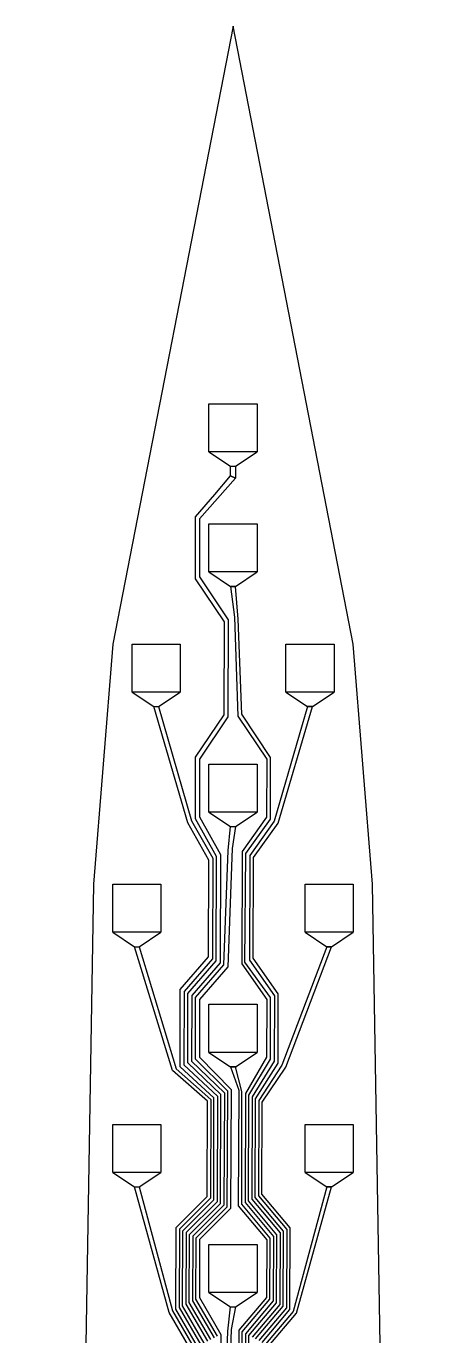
# Model space of a CAD drawing. Header units: inches. Extents: x 106592 to 209533, y 57057 to 74911.
# Drawn here: x 147996.9 to 148082.9, y 70844.1 to 71116.7 of the extents above; entities that cross this region are included whole.
import ezdxf

# ---------------------------------------------------------------- set-up
doc = ezdxf.new("R2010")
doc.units = ezdxf.units.IN
doc.header["$MEASUREMENT"] = 0
for name, color, linetype in [('metal', 221, 'Continuous'), ('nitride window', 40, 'Continuous'), ('profile', 140, 'Continuous')]:
    doc.layers.add(name, color=color, linetype=linetype)

msp = doc.modelspace()

# ---------------------------------------------------------------- linework, layer by layer
at = {"layer": 'metal'}
for points in [[(148034.95, 71038.14), (148044.95, 71038.14), (148044.95, 71028.14), (148034.95, 71028.14)], [(148044.95, 71028.14), (148034.95, 71028.14), (148039.45, 71025.14), (148040.45, 71025.14), (148044.95, 71028.14)], [(148039.45, 71025.14), (148040.45, 71025.14), (148040.45, 71022.64), (148039.45, 71023.14)], [(148034.95, 71013.14), (148044.95, 71013.14), (148044.95, 71003.14), (148034.95, 71003.14)], [(148044.95, 71003.14), (148034.95, 71003.14), (148039.45, 71000.14), (148040.45, 71000.14), (148044.95, 71003.14)], [(148018.95, 70988.14), (148028.95, 70988.14), (148028.95, 70978.14), (148018.95, 70978.14)], [(148050.95, 70988.14), (148060.95, 70988.14), (148060.95, 70978.14), (148050.95, 70978.14)], [(148028.95, 70978.14), (148018.95, 70978.14), (148023.45, 70975.14), (148024.45, 70975.14), (148028.95, 70978.14)], [(148060.95, 70978.14), (148050.95, 70978.14), (148055.45, 70975.14), (148056.45, 70975.14), (148060.95, 70978.14)], [(148034.95, 70963.14), (148044.95, 70963.14), (148044.95, 70953.14), (148034.95, 70953.14)], [(148044.95, 70953.14), (148034.95, 70953.14), (148039.45, 70950.14), (148040.45, 70950.14), (148044.95, 70953.14)], [(148014.95, 70938.14), (148024.95, 70938.14), (148024.95, 70928.14), (148014.95, 70928.14)], [(148054.95, 70938.14), (148064.95, 70938.14), (148064.95, 70928.14), (148054.95, 70928.14)], [(148024.95, 70928.14), (148014.95, 70928.14), (148019.45, 70925.14), (148020.45, 70925.14), (148024.95, 70928.14)], [(148064.95, 70928.14), (148054.95, 70928.14), (148059.45, 70925.14), (148060.45, 70925.14), (148064.95, 70928.14)], [(148034.95, 70913.14), (148044.95, 70913.14), (148044.95, 70903.14), (148034.95, 70903.14)], [(148044.95, 70903.14), (148034.95, 70903.14), (148039.45, 70900.14), (148040.45, 70900.14), (148044.95, 70903.14)], [(148014.95, 70888.14), (148024.95, 70888.14), (148024.95, 70878.14), (148014.95, 70878.14)], [(148054.95, 70888.14), (148064.95, 70888.14), (148064.95, 70878.14), (148054.95, 70878.14)], [(148024.95, 70878.14), (148014.95, 70878.14), (148019.45, 70875.14), (148020.45, 70875.14), (148024.95, 70878.14)], [(148064.95, 70878.14), (148054.95, 70878.14), (148059.45, 70875.14), (148060.45, 70875.14), (148064.95, 70878.14)], [(148034.95, 70863.14), (148044.95, 70863.14), (148044.95, 70853.14), (148034.95, 70853.14)], [(148044.95, 70853.14), (148034.95, 70853.14), (148039.45, 70850.14), (148040.45, 70850.14), (148044.95, 70853.14)]]:
    msp.add_lwpolyline(points, close=True, dxfattribs=at)
for points in [[(148035.35, 70843.34), (148030.85, 70851.09), (148030.88, 70865.25), (148037.35, 70871.7), (148037.45, 70894.39), (148030.55, 70900.94), (148030.58, 70915.41), (148036.46, 70922.16), (148036.55, 70943.94), (148032.15, 70951.74), (148032.17, 70964.58), (148038.08, 70973.4), (148038.15, 70992.74), (148032.15, 71001.74), (148032.17, 71014.58), (148036.2, 71019.23), (148039.45, 71023.14), (148040.45, 71022.64), (148032.96, 71014.17), (148032.95, 71002.14), (148038.95, 70993.14), (148038.87, 70972.99), (148032.96, 70964.17), (148032.95, 70952.14), (148037.35, 70944.34), (148037.25, 70921.75), (148031.37, 70914.99), (148031.35, 70901.34), (148038.15, 70894.74), (148038.05, 70871.34), (148031.57, 70864.89), (148031.55, 70851.44), (148036.05, 70843.69)], [(148043.15, 70822.24), (148043.24, 70844.22), (148049.02, 70851.03), (148049.05, 70865.19), (148043.15, 70872.24), (148043.24, 70894.22), (148047.73, 70901.7), (148047.75, 70914.54), (148042.43, 70921.94), (148042.64, 70944.53), (148047.73, 70951.7), (148047.75, 70964.54), (148041.75, 70973.54), (148041.02, 70993.29), (148040.45, 71000.14), (148040.45, 71000.14), (148039.45, 71000.14), (148040.23, 70993.7), (148040.95, 70973.14), (148046.95, 70964.14), (148046.93, 70952.11), (148041.85, 70944.94), (148041.75, 70921.54), (148046.95, 70914.14), (148046.93, 70902.11), (148042.54, 70894.58), (148042.45, 70871.89), (148048.35, 70864.84), (148048.32, 70851.39), (148042.54, 70844.58), (148042.45, 70821.89)], [(148033.95, 70842.64), (148029.45, 70850.39), (148029.49, 70865.97), (148035.96, 70872.42), (148035.96, 70893.65), (148028.95, 70900.14), (148028.99, 70916.23), (148034.87, 70922.99), (148034.95, 70943.14), (148030.55, 70950.94), (148023.45, 70975.14), (148023.45, 70975.14), (148024.45, 70975.14), (148031.35, 70951.34), (148035.75, 70943.54), (148035.66, 70922.58), (148029.79, 70915.82), (148029.75, 70900.54), (148036.75, 70894.04), (148036.66, 70872.06), (148030.18, 70865.61), (148030.15, 70850.74), (148034.65, 70842.99)], [(148044.63, 70843.5), (148050.4, 70850.31), (148050.45, 70865.89), (148044.55, 70872.94), (148044.63, 70893.5), (148049.31, 70900.87), (148049.35, 70915.34), (148044.15, 70922.74), (148044.23, 70943.7), (148049.31, 70950.87), (148056.45, 70975.14), (148056.45, 70975.14), (148055.45, 70975.14), (148048.52, 70951.29), (148043.44, 70944.12), (148043.35, 70922.34), (148048.55, 70914.94), (148048.52, 70901.29), (148043.93, 70893.86), (148043.85, 70872.59), (148049.75, 70865.54), (148049.71, 70850.67), (148043.93, 70843.86)], [(148036.75, 70844.04), (148032.25, 70851.79), (148032.27, 70864.53), (148038.74, 70870.98), (148038.85, 70895.09), (148032.15, 70901.74), (148032.17, 70914.58), (148038.05, 70921.34), (148038.95, 70945.14), (148039.45, 70950.14), (148039.45, 70950.14), (148040.45, 70950.14), (148039.75, 70945.54), (148038.84, 70920.93), (148032.96, 70914.17), (148032.96, 70902.15), (148039.55, 70895.44), (148039.43, 70870.62), (148032.96, 70864.17), (148032.95, 70852.14), (148037.45, 70844.39), (148037.35, 70821.7)], [(148032.55, 70841.94), (148028.05, 70849.69), (148028.1, 70866.69), (148034.57, 70873.14), (148034.65, 70892.99), (148027.35, 70899.34), (148019.45, 70925.14), (148019.45, 70925.14), (148020.45, 70925.14), (148028.15, 70899.74), (148035.35, 70893.34), (148035.27, 70872.78), (148028.79, 70866.33), (148028.75, 70850.04), (148033.25, 70842.29)], [(148046.02, 70842.78), (148051.79, 70849.59), (148051.85, 70866.59), (148045.95, 70873.64), (148046.02, 70892.78), (148050.9, 70900.05), (148060.45, 70925.14), (148060.45, 70925.14), (148059.45, 70925.14), (148050.11, 70900.46), (148045.32, 70893.14), (148045.25, 70873.29), (148051.15, 70866.24), (148051.1, 70849.95), (148045.32, 70843.14)], [(148041.75, 70821.54), (148041.85, 70844.94), (148047.63, 70851.75), (148047.65, 70864.49), (148041.75, 70871.54), (148041.75, 70894.99), (148040.45, 70900.14), (148040.45, 70900.14), (148039.45, 70900.14), (148041.15, 70895.3), (148041.05, 70871.19), (148046.95, 70864.14), (148046.93, 70852.11), (148041.15, 70845.3), (148041.05, 70821.19)], [(148031.15, 70841.24), (148026.65, 70848.99), (148019.45, 70875.14), (148019.45, 70875.14), (148020.45, 70875.14), (148027.35, 70849.34), (148031.85, 70841.59)], [(148047.41, 70842.05), (148053.18, 70848.86), (148060.45, 70875.14), (148060.45, 70875.14), (148059.45, 70875.14), (148052.49, 70849.22), (148046.71, 70842.42)], [(148038.05, 70821.34), (148038.85, 70845.09), (148039.45, 70850.14), (148039.45, 70850.14), (148040.45, 70850.14), (148039.55, 70845.44), (148038.74, 70820.98)]]:
    msp.add_lwpolyline(points, dxfattribs=at)
at = {"layer": 'nitride window'}
for points in [[(148034.95, 71038.14), (148044.95, 71038.14), (148044.95, 71028.14), (148034.95, 71028.14)], [(148034.95, 71013.14), (148044.95, 71013.14), (148044.95, 71003.14), (148034.95, 71003.14)], [(148018.95, 70988.14), (148028.95, 70988.14), (148028.95, 70978.14), (148018.95, 70978.14)], [(148050.95, 70988.14), (148060.95, 70988.14), (148060.95, 70978.14), (148050.95, 70978.14)], [(148034.95, 70963.14), (148044.95, 70963.14), (148044.95, 70953.14), (148034.95, 70953.14)], [(148014.95, 70938.14), (148024.95, 70938.14), (148024.95, 70928.14), (148014.95, 70928.14)], [(148054.95, 70938.14), (148064.95, 70938.14), (148064.95, 70928.14), (148054.95, 70928.14)], [(148034.95, 70913.14), (148044.95, 70913.14), (148044.95, 70903.14), (148034.95, 70903.14)], [(148014.95, 70888.14), (148024.95, 70888.14), (148024.95, 70878.14), (148014.95, 70878.14)], [(148054.95, 70888.14), (148064.95, 70888.14), (148064.95, 70878.14), (148054.95, 70878.14)], [(148034.95, 70863.14), (148044.95, 70863.14), (148044.95, 70853.14), (148034.95, 70853.14)]]:
    msp.add_lwpolyline(points, close=True, dxfattribs=at)
at = {"layer": 'profile'}
msp.add_lwpolyline([(148039.95, 71116.74), (148014.95, 70988.14), (148010.95, 70938.14), (147996.95, 70098.14), (147997.45, 67408.07), (148082.44, 67408.07), (148082.95, 70098.14), (148068.95, 70938.14), (148064.95, 70988.14)], close=True, dxfattribs=at)

doc.saveas('drawing.dxf')
